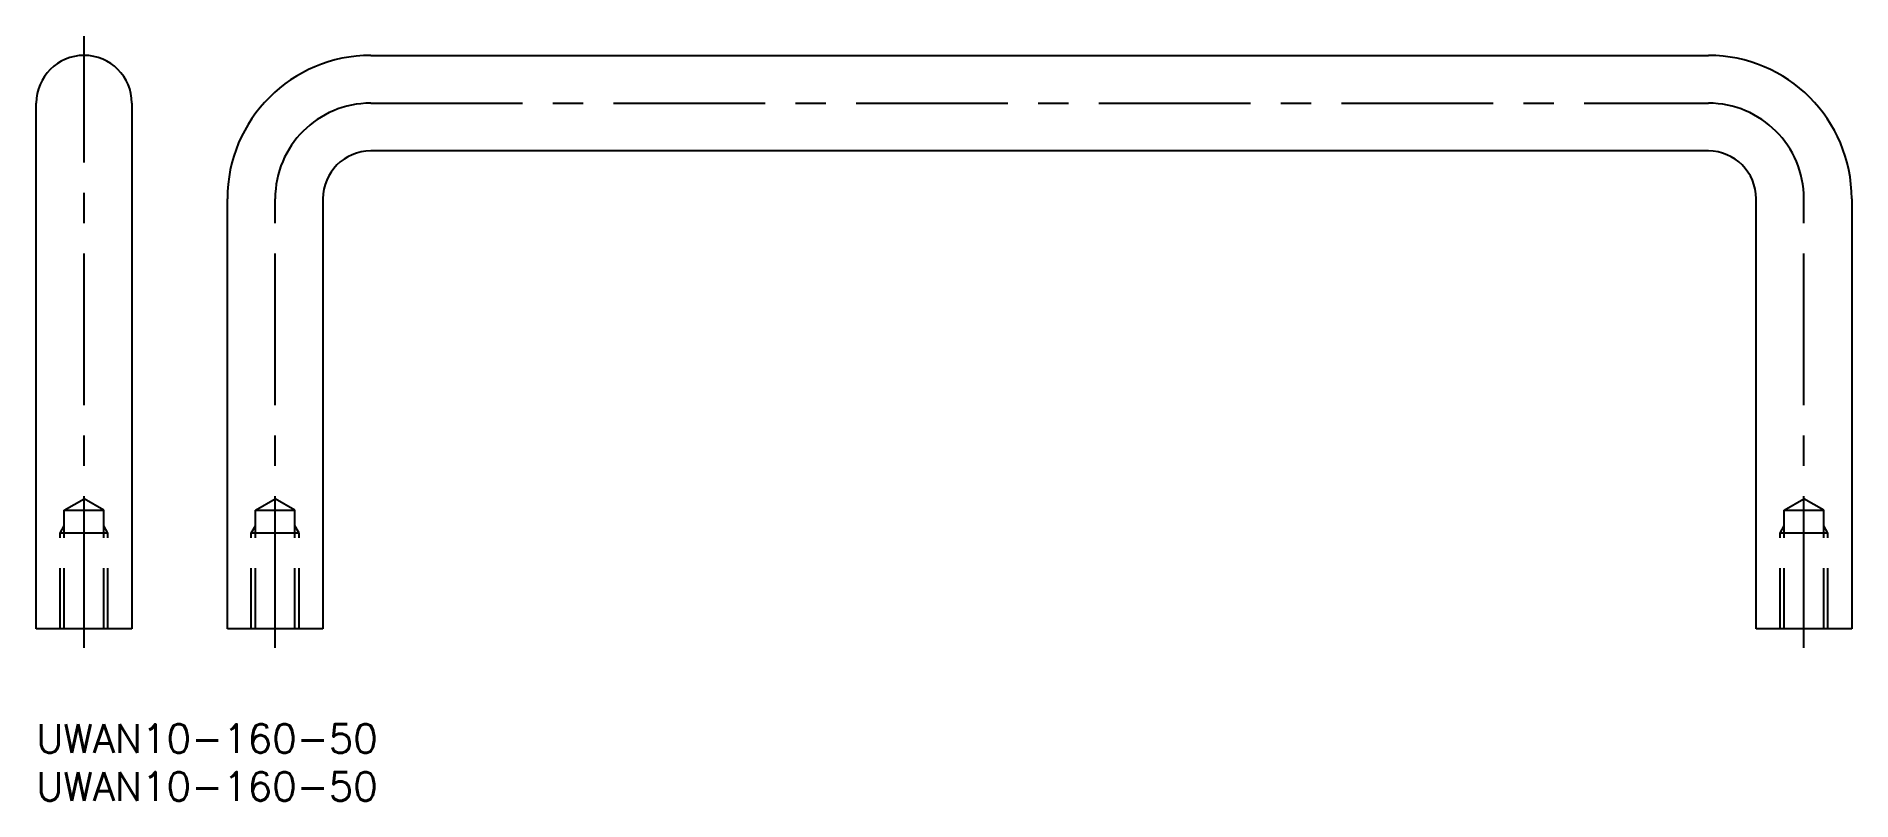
# Model space of a CAD drawing. Extents: x 0 to 190, y -8 to 72.
import ezdxf

# ---------------------------------------------------------------- set-up
doc = ezdxf.new("R2010")
doc.units = 0
doc.header["$LTSCALE"] = 0.5
doc.linetypes.add('CENTER', pattern=[50.8, 31.75, -6.35, 6.35, -6.35])
doc.linetypes.add('DASHED', pattern=[19.05, 12.7, -6.35])
for name, color, linetype in [('MSM_CENTER', 1, 'CENTER'), ('MSM_CONTINUOUS', 7, 'CONTINUOUS'), ('MSM_DASHED', 4, 'DASHED'), ('MSM_PART_NUMBER', 7, 'CONTINUOUS')]:
    doc.layers.add(name, color=color, linetype=linetype)
doc.styles.get("Standard").update_dxf_attribs({"font": 'txt.shx', "height": 3, "bigfont": 'bigfont.shx'})

# ---------------------------------------------------------------- blocks, each defined once
blk = doc.blocks.new('*U5')
at = {"layer": 'MSM_PART_NUMBER'}
blk.add_text('UWAN10-160-50', height=3, dxfattribs=at).set_placement((0, -3))
blk = doc.blocks.new('*U6')
at = {"layer": 'MSM_PART_NUMBER'}
blk.add_text('UWAN10-160-50', height=3, dxfattribs=at).set_placement((0, -8))

msp = doc.modelspace()

# ---------------------------------------------------------------- linework, layer by layer
at = {"layer": 'MSM_CENTER'}
for p, q in [((5, 8), (5, 72)), ((35, 65), (175, 65)), ((25, 8), (25, 55)), ((185, 8), (185, 55))]:
    msp.add_line(p, q, dxfattribs=at)
for centre, start, end in [((35, 55), 90, 180), ((175, 55), 0, 90)]:
    msp.add_arc(centre, 10, start, end, dxfattribs=at)
at = {"layer": 'MSM_CONTINUOUS'}
for p, q in [((35, 70), (175, 70)), ((0, 10), (0, 65)), ((10, 65), (10, 10)), ((175, 60), (35, 60)), ((20, 10), (20, 55)), ((30, 55), (30, 10)), ((180, 10), (180, 55)), ((190, 55), (190, 10)), ((10, 10), (0, 10)), ((30, 10), (20, 10)), ((190, 10), (180, 10))]:
    msp.add_line(p, q, dxfattribs=at)
for centre, radius, start, end in [((5, 65), 5, 0, 180), ((35, 55), 15, 90, 180), ((175, 55), 15, 0, 90), ((35, 55), 5, 90, 180), ((175, 55), 5, 0, 90)]:
    msp.add_arc(centre, radius, start, end, dxfattribs=at)
at = {"layer": 'MSM_DASHED'}
for p, q in [((2.93, 22.4), (5, 23.59)), ((7.07, 22.4), (5, 23.59)), ((22.93, 22.4), (25, 23.59)), ((27.07, 22.4), (25, 23.59)), ((182.93, 22.4), (185, 23.59)), ((187.07, 22.4), (185, 23.59)), ((2.93, 10), (2.93, 22.4)), ((2.93, 22.4), (7.07, 22.4)), ((7.07, 10), (7.07, 22.4)), ((22.93, 10), (22.93, 22.4)), ((22.93, 22.4), (27.07, 22.4)), ((27.07, 10), (27.07, 22.4)), ((182.93, 10), (182.93, 22.4)), ((182.93, 22.4), (187.07, 22.4)), ((187.07, 10), (187.07, 22.4)), ((2.5, 20), (2.93, 20.75)), ((2.5, 10), (2.5, 20)), ((7.5, 20), (2.5, 20)), ((7.5, 20), (7.07, 20.75)), ((7.5, 10), (7.5, 20)), ((22.5, 20), (22.93, 20.75)), ((22.5, 10), (22.5, 20)), ((27.5, 20), (22.5, 20)), ((27.5, 20), (27.07, 20.75)), ((27.5, 10), (27.5, 20)), ((182.5, 20), (182.93, 20.75)), ((182.5, 10), (182.5, 20)), ((187.5, 20), (182.5, 20)), ((187.5, 20), (187.07, 20.75)), ((187.5, 10), (187.5, 20))]:
    msp.add_line(p, q, dxfattribs=at)

# ---------------------------------------------------------------- block references
at = {"layer": 'MSM_CONTINUOUS'}
for name in ['*U5', '*U6']:
    msp.add_blockref(name, (0, 0), dxfattribs=at)

doc.saveas('drawing.dxf')
